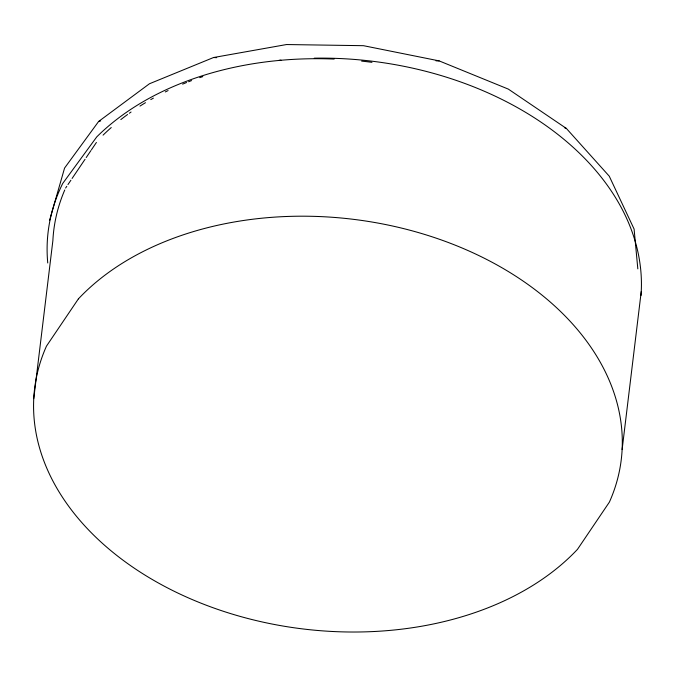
<?xml version="1.0" encoding="UTF-8"?>
<svg xmlns="http://www.w3.org/2000/svg" width="675" height="675" viewBox="0 0 675 675"><rect width="100%" height="100%" fill="white"/><g stroke="black" fill="none" stroke-linecap="round" stroke-linejoin="round"><path stroke-width="1.01" d="M33.75 398.663L52.878 240.595A295.464 206.356 6.9 0 1 64.758 189.979M622.122 449.55L641.25 291.49M49.579 220.362L64.572 168.058L98.626 121.466L149.437 83.767L213.528 57.527L286.538 44.542L363.488 45.689L439.138 60.885L508.334 89.108L566.359 128.427L609.247 176.167L634.095 229.061L637.824 268.861M65.602 188.055L66.783 186.308M67.956 184.57L70.909 180.208M72.082 178.462L85.05 159.275M86.223 157.528L90.939 150.55M91.488 149.74L96.415 142.45M98.626 121.466L100.659 120.935M436.008 60.851L439.138 60.885M213.528 57.527L216.683 57.679M564.393 127.685L566.359 128.427M47.748 262.972A296.527 207.098 6.9 0 1 62.707 183.473L96.761 136.882A296.527 207.098 6.9 0 1 334.15 59.062M361.623 61.104A296.527 207.098 6.9 0 1 371.959 62.336M103.064 135.152A295.464 206.356 6.9 0 1 111.248 127.55M120.842 119.585A295.464 206.356 6.9 0 1 127.592 114.497M129.322 113.257A295.464 206.356 6.9 0 1 131.06 112.033M139.987 106.085A295.464 206.356 6.9 0 1 145.496 102.693M150.761 99.613A295.464 206.356 6.9 0 1 153.411 98.128M165.282 91.943A295.464 206.356 6.9 0 1 168.1 90.577M182.621 84.13A295.464 206.356 6.9 0 1 186.595 82.519M188.595 81.742A295.464 206.356 6.9 0 1 191.607 80.587M199.741 77.659A295.464 206.356 6.9 0 1 202.812 76.612M278.876 60.353A295.464 206.356 6.9 0 1 281.002 60.134M314.255 58.185A295.464 206.356 6.9 0 1 640.98 295.599M78.376 298.898L46.474 346.123A295.464 206.356 6.9 0 0 205.715 605.011A295.464 206.356 6.9 0 0 577.496 549.323L609.398 502.099A295.464 206.356 6.9 0 0 450.157 243.203A295.464 206.356 6.9 0 0 78.376 298.898"/></g></svg>
